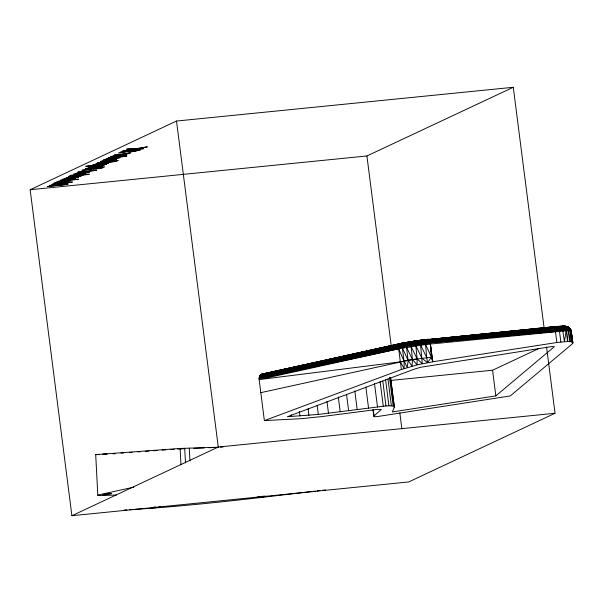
<?xml version="1.0" encoding="UTF-8"?>
<svg xmlns="http://www.w3.org/2000/svg" width="603" height="603" viewBox="0 0 603 603"><rect width="100%" height="100%" fill="white"/><g stroke="black" fill="none" stroke-linecap="round" stroke-linejoin="round"><path stroke-width="0.9" d="M264.363 420.615L301.764 418.64L322.771 416.462L377.478 409.392L381.284 409.482L374.026 415.934C373.868 417.472 377.493 416.334 378.609 416.379L510.236 395.952L572.149 343.989L572.85 343.122L571.116 330.369L569.488 327.911L567.423 326.675L564.242 326.155L556.855 326.419L415.889 340.793L415.686 344.592L417.17 358.891L417.042 364.883L401.387 369.526L264.363 420.615L259.034 378.609L259.697 375.79L261.491 374.192L404.191 342.753L428.575 339.24L429.947 341.72L432.758 361.77L417.042 364.883L412.542 359.599L408.141 360.345L260.782 392.666M569.805 329.818L570.566 329.268C566.519 323.819 558.868 327.572 553.298 326.728L565.117 326.215L567.845 327.007L569.534 328.665L570.348 330.949L570.076 341.607L571.817 341.939L572.85 343.122L571.923 338.539M432.155 357.051L412.542 359.599L412 366.179L408.073 360.345L400.309 361.875L259.094 379.611L398.636 348.82L425.59 344.524L566.164 330.768L571.275 331.228L572.744 342.474L571.275 331.228C570.943 328.431 567.996 327.112 565.629 326.283C561.363 326.05 569.39 326.283 569.782 328.318L567.845 327.007L565.117 326.215M571.116 330.369L568.169 327.655L562.177 326.193L566.285 326.864L568.35 329.6L567.589 341.509L556.878 342.512L432.758 361.77L431.454 357.127L425.59 344.524L424.61 343.424L423.547 339.768L400.927 343.431L260.798 374.531L400.173 343.861L413.568 341.434L428.937 339.497L553.637 326.705L555.273 330.278L556.878 342.512M562.177 326.193L567.265 326.932L570.348 330.949L571.817 341.939L570.807 329.947L565.908 329.577L424.61 343.424L398.575 347.607L259.034 378.609L398.636 348.82L404.063 361.099L404.198 368.531L400.309 361.875L398.575 347.607L399.533 344.524L400.927 343.431L415.889 340.793L424.226 341.358L554.368 327.482L565.086 326.834L568.81 327.565M408.141 360.345L407.281 367.544L404.063 361.099M418.784 340.371L418.919 344.14L420.698 345.127L426.728 357.639L427.557 362.652L431.454 357.127L430.399 344.012L432.758 361.77L431.688 357.097L430.399 344.012M570.348 330.949L570.807 329.947L570.257 328.854L569.534 328.665L558.906 328.831L415.61 343.469L398.711 346.454L259.328 376.656L399.035 345.406L424.226 341.358L429.298 340.017L557.428 326.66L568.78 327.738L570.566 329.268M394.377 407.123L392.349 411.939L495.847 395.877L554.413 346.619L551.391 346.635L420.615 367.272L413.914 369.3L287.42 416.718L318.324 414.434L385.973 405.94L391.385 405.819L393.179 406.075L394.377 407.123L390.631 377.908L390.36 378.171M414.088 341.042L413.387 342.022L413.304 344.946L411.073 346.514L406.505 344.924L399.533 344.524L260.195 375.074L400.173 343.861L406.671 343.906L410.96 345.308L412.482 359.607L417.17 358.891L422.273 363.699L420.133 340.213L428.228 339.263M563.179 326.133L565.9 327.557L567.039 329.57L566.164 330.768L564.446 341.63L562.433 328.597L560.534 326.449L556.697 326.427L564.061 326.841L564.823 327.565L566.164 330.768L567.589 341.509L570.076 341.607L568.621 330.791L569.42 329.675L563.187 326.359L559.705 326.246L565.086 326.834L568.9 328.59L570.061 329.758M409.595 341.765L408.337 342.836L407.937 345.805L406.558 347.268L408.073 360.345L412.542 359.599M570.626 332.125L571.373 331.627M398.636 348.82L402.307 346.831L402.646 344.66L404.191 342.753L407.349 342.451L415.686 344.592M400.927 343.431L406.957 343.069L415.821 345.79L418.919 344.14L411.186 342.361L407.824 342.082L406.957 343.069L406.558 347.268L412.482 359.607M546.544 346.959L555.039 413.274L408.683 481.955L71.908 515.716L30.15 189.726L176.506 121.045L513.281 87.284L544.027 327.339M30.15 189.726L366.918 155.966L513.281 87.284M71.908 515.716L218.271 447.034L555.039 413.274M390.201 380.485L492.561 370.227L539.127 348.376M563.066 330.874L565.908 329.577L554.368 327.482L413.387 342.022L399.533 344.524L259.697 375.79L399.035 345.406L406.467 346.062L402.382 348.044L403.98 361.107M420.698 345.127L429.947 341.72L554.707 328.236L564.823 327.565L568.35 329.6M560.85 341.969L559.456 331.115L562.833 329.69L554.707 328.236L429.645 340.77C424.482 343.838 419.198 340.718 413.801 341.102M563.978 326.268L567.694 327.037L566.488 326.781M261.491 374.192L401.764 343.273M133.768 487.171L99.744 494.626A6.497 0.611 -7.3 0 0 97.814 495.274L95.704 454.632L180.131 448.444L217.525 447.245M398.575 347.607L259.109 377.636L398.711 346.454L402.307 346.831L402.382 348.044L408.073 360.345M68.667 182.664L49.536 185.445L64.732 184.51L47.23 186.523L67.152 184.526L68.229 184.021L52.989 184.955L72.488 182.023L51.85 184.352L65.637 182.973M315.316 491.128C253.531 498.402 191.716 505.94 129.592 509.708M317.163 490.902L319.929 490.571M322.695 490.239L325.462 489.907M79.694 173.852L86.048 173.023A6.271 0.588 -7.3 0 0 89.056 172.36L89.862 171.855L80.772 172.39L73.777 173.92L85.656 173.822L82.083 174.878L89.312 174.154L88.649 174.463L68.659 176.468L71.146 175.986L69.79 175.842L71.32 175.254L79.777 174.033M429.947 341.72L555.273 330.278M553.298 326.728L557.428 326.66L558.484 327.896L559.456 331.115M107.002 454.082L102.766 454.27L106.957 454.029M112.58 453.75L115.377 453.546M120.977 453.139L123.781 452.936M129.381 452.529L132.178 452.325M137.778 451.918L140.574 451.715M145.248 451.376L148.979 451.104M153.644 450.765L157.375 450.494M162.041 450.155L165.78 449.883M170.445 449.544L174.177 449.273M124.21 509.987L126.901 509.844M409.105 341.856C412.957 341.75 417.057 342.308 420.547 343.929M220.306 447.14L223.08 447.034M179.777 448.866L184.473 448.685M193.864 448.323L204.198 447.923M208.902 447.743L218.294 447.373M565.019 326.472L567.694 327.037M263.006 374.033L264.845 373.981M113.47 453.765L115.294 453.712M99.389 454.594L95.704 454.632M116.432 495.063L99.676 495.508A6.663 0.626 -7.3 0 1 97.927 495.417L97.814 495.274M418.708 340.401L424.03 340.589L428.937 339.497L554.006 326.962L565.448 328.492L568.621 330.791M424.61 343.424L418.723 342.052L411.751 341.419L410.96 345.308M555.016 329.185L559.237 329.924L555.461 331.477L430.203 342.813L425.59 344.524L426.728 357.639M427.557 362.652L421.934 358.235L415.821 345.79M411.073 346.514L417.17 358.891M492.561 370.227L495.847 395.877M400.4 361.86L401.387 369.526M366.918 155.966L391.211 345.587M399.827 412.836L401.862 428.718M390.473 377.576L394.189 406.535M390.48 379.091L390.834 381.85M391.068 383.689L391.422 386.448M391.656 388.279L392.01 391.038M392.244 392.877L392.598 395.636M392.832 397.475L393.186 400.234M393.42 402.065L393.774 404.824M391.076 384.676L391.309 386.515M391.664 389.282L391.905 391.121M392.252 393.88L392.493 395.719M392.847 398.485L393.081 400.324M393.435 403.083L393.669 404.93M389.5 377.327L393.179 406.075M387.955 379.046L391.385 405.819M385.611 379.973L388.92 405.774M382.777 381.036L385.973 405.94M380.063 381.239L383.267 406.226M374.508 383.621L377.501 406.957M373.212 409.558L374.169 416.567M373.001 409.784L373.86 416.402M365.855 387.036L368.554 408.11M354.805 390.985L357.195 409.618M346.521 394.287L348.632 410.764M338.313 397.038L340.213 411.864M326.977 401.432L328.492 413.304M317.14 405.201L318.324 414.434M308.103 408.811L308.94 415.339M299.389 411.495L299.977 416.047M291.204 414.728L291.437 416.56M176.506 121.045L218.271 447.034M189.289 448.18L189.945 460.941M184.706 448.308L185.46 462.893M180.131 448.444L180.975 464.853M262.162 496.329A4.417 0.415 -7.3 0 1 264.31 496.714A4.417 0.415 -7.3 0 1 257.082 497.581A4.417 0.415 -7.3 0 1 260.225 496.563M160.187 506.55A4.417 0.415 -7.3 0 1 155.815 507.673A4.417 0.415 -7.3 0 1 152.325 507.492M153.652 507.191A4.417 0.415 -7.3 0 1 155.468 506.889M93.163 167.988L91.136 169.074L81.835 170.28L101.756 168.29L104.749 166.82L100.799 166.752L85.536 168.546L93.163 167.988M54.036 183.176L59.124 183.011L65.026 181.503L68.282 181.322L63.73 182.505L66.142 182.212L70.491 181.006L57.202 181.82L56.411 182.181L58.099 182.136L54.036 183.176M103.626 159.908L108.713 159.735L114.615 158.235L117.871 158.054L113.319 159.23L115.731 158.943L120.08 157.737L106.791 158.544L106 158.913L107.688 158.86L103.626 159.908M140.28 149.883L135.539 151.232L131.137 151.768L137.861 150.268L133.587 150.494L118.482 153.087L122.205 151.338L124.504 151.112L121.542 152.499L133.617 150.23L140.28 149.883M116.16 159.576C115.542 160.865 94.4 163.036 102.05 160.918A5.216 0.49 -7.3 0 1 104.975 160.398L107.673 160.059L102.359 161.303L108.661 160.956L113.846 159.885L111.51 159.916L112.173 159.607L116.16 159.576M80.463 171.621L96.744 170.144L91.452 171.131L77.885 172.134L80.463 171.621M110.651 157.458L126.932 155.981L121.64 156.968L108.073 157.971L110.651 157.458M56.463 182.777L59.855 182.641L63.526 181.601L56.463 182.777M106.053 159.509L109.444 159.373L113.115 158.333L106.053 159.509M80.327 175.496L66.149 177.644L80.674 176.189L81.322 175.888L78.812 176.136L82.905 175.239L80.327 175.496M128.19 153.034L114.02 155.182L128.537 153.727L129.185 153.426L126.675 153.675L130.768 152.778L128.19 153.034M106.188 163.496C88.641 166.662 93.329 163.88 106.188 163.496M72.126 175.465L78.043 175.285L83.327 174.244L72.126 175.465M78.601 177.214L70.272 178.903L62.644 179.144L69.797 177.614L64.898 178.948L68.802 178.79L71.78 177.395L78.601 177.214M104.04 165.275L95.711 166.963L88.083 167.204L95.236 165.674L90.337 167.008L94.241 166.85L97.219 165.456L104.04 165.275M92.885 164.921L93.827 165.26L85.732 166.322L105.97 164.287L106.633 163.978L104.711 164.174L108.525 163.202L100.422 163.541L92.885 164.921M87.661 172.232C73.4 175.232 71.207 172.91 87.661 172.232M124.316 155.031C110.055 158.031 107.862 155.71 124.316 155.031M76.377 177.501L70.762 178.586L73.016 177.531L76.377 177.501M101.817 165.561L96.201 166.647L98.455 165.591L101.817 165.561M110.703 156.546C112.949 157.73 119.236 156.079 122.695 155.823A6.271 0.588 -7.3 0 0 125.71 155.159L126.517 154.654L119.047 154.994L110.703 156.546M102.276 167.152L100.188 168.169L93.382 168.848L96.721 167.559L102.276 167.152M58.581 181.202L57.926 181.503L78.496 179.204L66.933 180.357L75.722 178.511L68.734 179.784L61.287 179.928L60.413 180.335L66.473 180.199L58.581 181.202M96.586 163.36L95.907 163.684L116.507 161.363L96.586 163.36M98.304 162.554L97.611 162.878L112.761 161.107L98.304 162.554M123.623 150.675L122.711 151.104L134.914 149.145L142.753 149.047L143.695 148.602L137.499 148.7L147.426 146.853L135.848 148.707L127.595 148.813L126.66 149.25L133.353 149.129L123.623 150.675M115.459 160.835L114.766 161.159L118.218 160.556L115.459 160.835M177.584 448.82L182.106 448.609L177.584 448.82M104.726 494.777A4.417 0.415 -7.3 0 0 111.525 493.593A4.417 0.415 -7.3 0 0 105.193 494A4.417 0.415 -7.3 0 0 104.726 494.777"/></g></svg>
